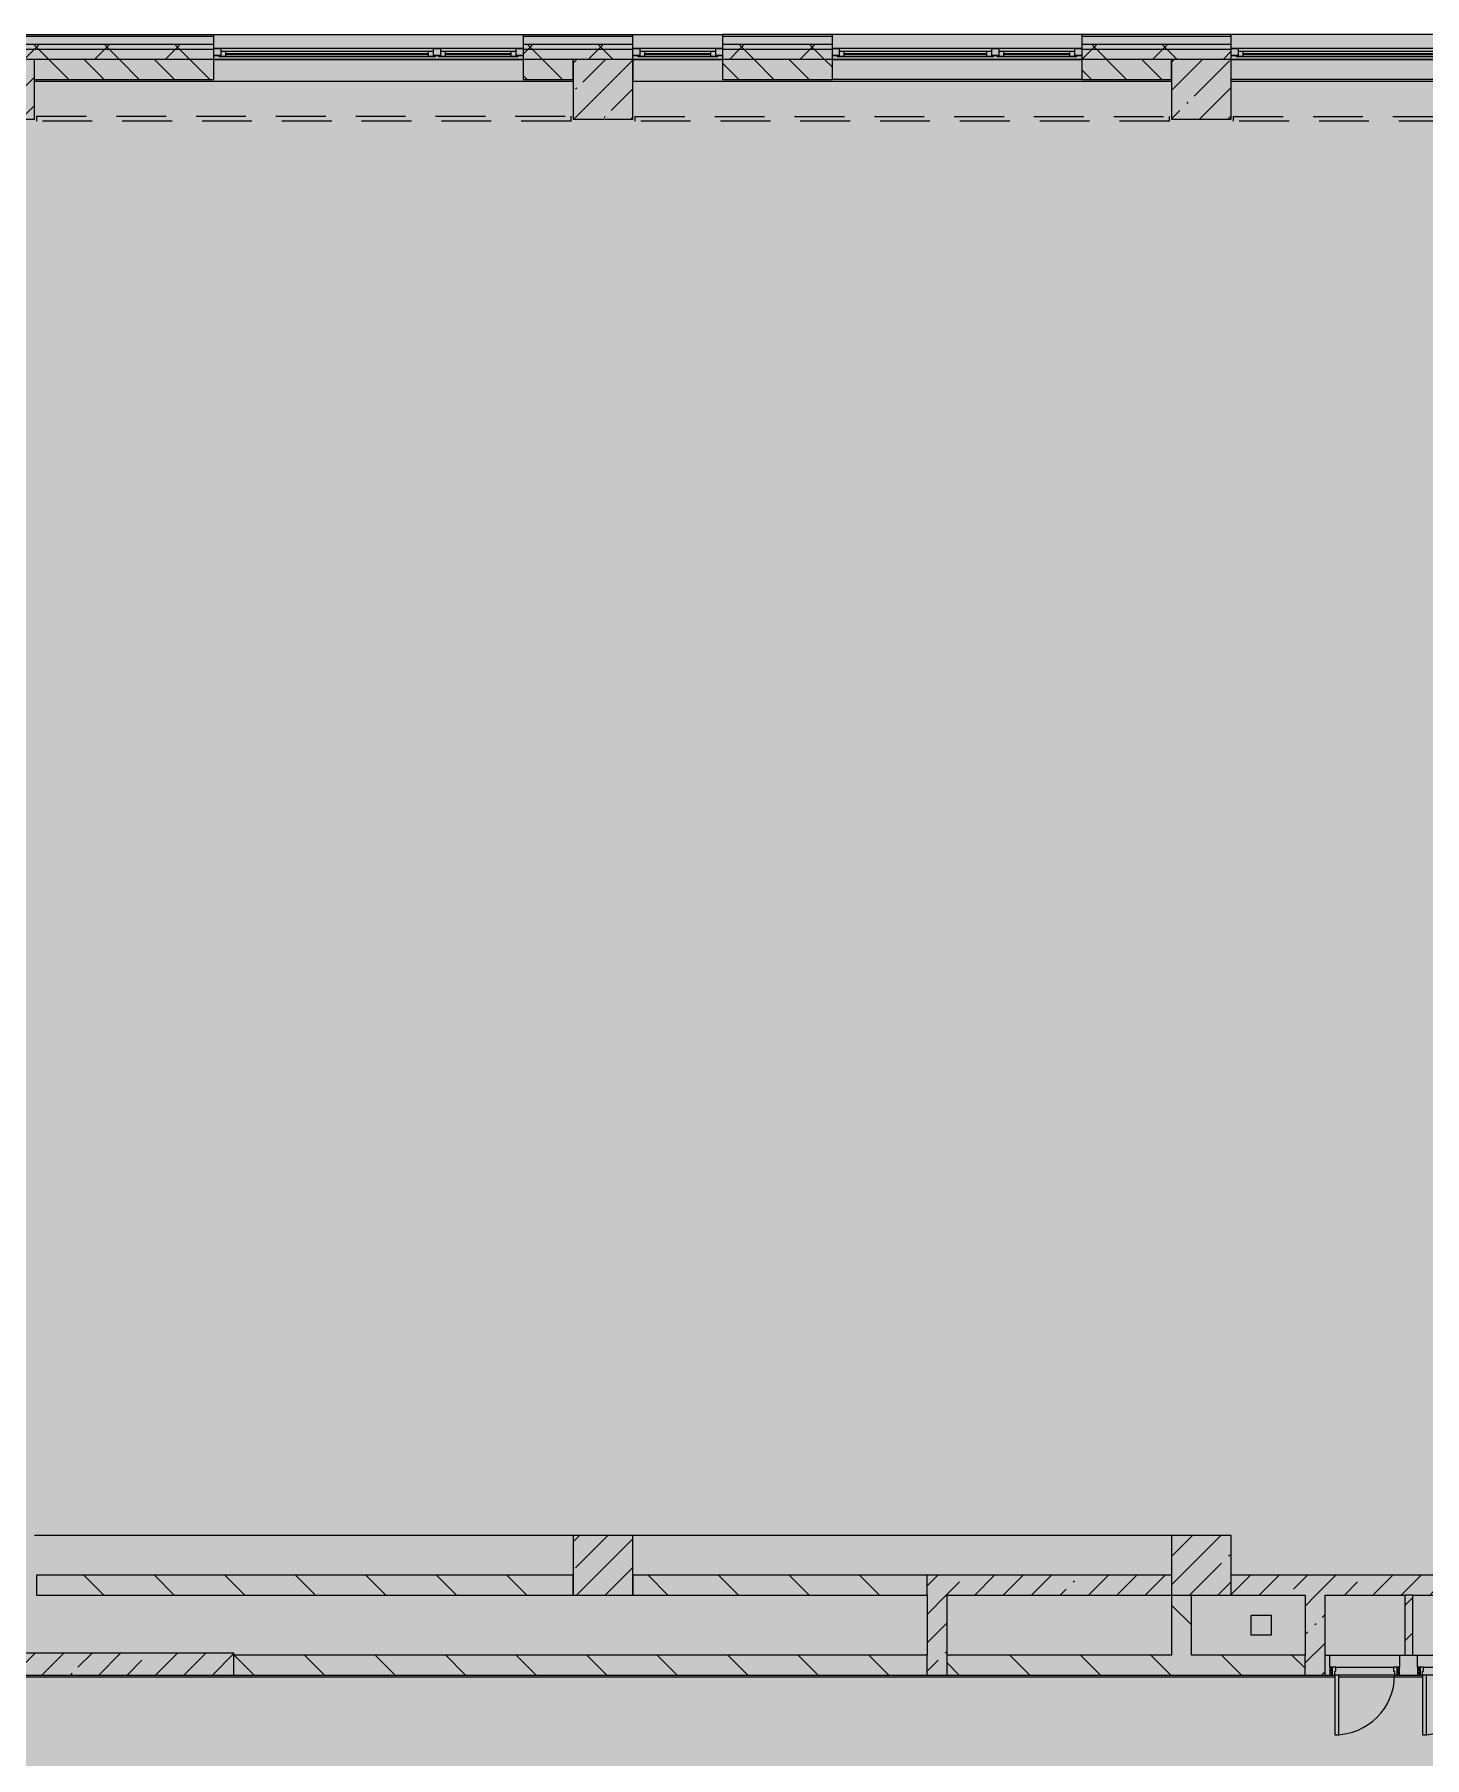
# Model space of a CAD drawing. Header units: millimetres. Extents: x 35355 to 234366, y -8553 to 29000.
# Drawn here: x 150116 to 164054, y 10073 to 27350 of the extents above; entities that cross this region are included whole.
import ezdxf

# ---------------------------------------------------------------- set-up
doc = ezdxf.new("R2010")
doc.units = ezdxf.units.MM
doc.linetypes.add('200_ШТРИХ__ш1_п0_6_', pattern=[800, 500, -300])
doc.layers.add('A-DETL-GENF-2', color=7, linetype='Continuous', lineweight=9, true_color=0xc0c0c0, transparency=0.4)
for name, color, linetype, lineweight in [('A-DETL-MBND-1', 7, '200_ШТРИХ__ш1_п0_6_', 9), ('A-WALL-2', 7, 'Continuous', 5), ('I-WALL-3', 7, 'Continuous', 5), ('S-COLS-1', 7, 'Continuous', 5)]:
    doc.layers.add(name, color=color, linetype=linetype, lineweight=lineweight)
for name, color, linetype, lineweight, true_color in [('A-DOOR-3', 7, 'Continuous', 5, 0xaaaaaa), ('A-DOOR-4', 7, 'Continuous', 5, 0xe2e2e2), ('A-DOOR-5', 7, 'Continuous', 5, 0xb7b7b7), ('A-DOOR-FRAM-4', 7, 'Continuous', 5, 0xe2e2e2), ('A-DOOR-FRAM-5', 7, 'Continuous', 5, 0xaaaaaa), ('A-DOOR-FRAM-6', 7, 'Continuous', 5, 0xb7b7b7), ('A-FLOR-1', 7, 'Continuous', 5, 0xb7b7b7), ('A-GLAZ-3', 7, 'Continuous', 5, 0x737373), ('A-WALL-3', 7, 'Continuous', 5, 0x737373), ('A-WALL-4', 7, 'Continuous', 9, 0x737373), ('I-WALL-2', 7, 'Continuous', 5, 0x737373), ('S-COLS-2', 7, 'Continuous', 5, 0x737373)]:
    doc.layers.add(name, color=color, linetype=linetype, lineweight=lineweight, true_color=true_color)
pattern_1 = [(45, (107356.5, 0), (-353.5534, 353.5534), []), (135, (107356.5, 0), (-353.5534, -353.5534), [])]
pattern_2 = [(45, (107356.5, 0), (-285.1231, 285.1231), []), (45, (107641.6, 0), (-285.1231, 285.1231), [504.031, -100.806, 16.764, -84.042])]
pattern_3 = [(135, (107356.5, 0), (-353.5534, -353.5534), [])]
pattern_4 = [(135, (1951.41, 164.685), (-14.14214, -14.14214), []), (225, (1951.41, 164.685), (14.14214, -14.14214), [])]
pattern_5 = [(45, (-171.384, 164.685), (-14.1421, 14.1421), []), (135, (-171.384, 164.685), (-14.1421, -14.1421), [])]

# ---------------------------------------------------------------- blocks, each defined once
blk = doc.blocks.new('BSC_Колонна _Прямоугольная - 600х600-23205375-3_6_2_птичка')
at = {"layer": 'S-COLS-1'}
h = blk.add_hatch(dxfattribs=at)
h.set_pattern_fill('FP_103', color=256, style=0, pattern_type=2)
h.set_pattern_definition([(45, (-54460, -12000), (-285.123, 285.123), []), (45, (-54174.88, -12000), (-285.123, 285.123), [504.031, -100.806, 16.764, -84.042])])
h.paths.add_polyline_path([(300, -300), (300, 300), (-300, 300), (-300, -300)])
at = {"layer": 'S-COLS-2'}
for p, q in [((300, 300), (-300, 300)), ((-300, 300), (-300, -300)), ((300, -300), (300, 300)), ((-300, -300), (300, -300))]:
    blk.add_line(p, q, dxfattribs=at)
blk = doc.blocks.new('BSC_Колонна _Прямоугольная - 600х600-V73-3_6_2_птичка')
at = {"layer": 'S-COLS-1'}
h = blk.add_hatch(dxfattribs=at)
h.set_pattern_fill('FP_104', color=256, style=0, pattern_type=2)
h.set_pattern_definition([(45, (-42460, -26800), (-285.123, 285.123), []), (45, (-42174.88, -26800), (-285.123, 285.123), [504.031, -100.806, 16.764, -84.042])])
h.paths.add_polyline_path([(300, -300), (300, 300), (-300, 300), (-300, -300)])
at = {"layer": 'S-COLS-2'}
for p, q in [((300, 300), (-300, 300)), ((-300, 300), (-300, -300)), ((300, -300), (300, 300)), ((-300, -300), (300, -300))]:
    blk.add_line(p, q, dxfattribs=at)
blk = doc.blocks.new('120_Окно_СКБ_2Ст - 120_Окно_СКБ_2Ст 3100х2500 _мал_створка слева_ 2-19089248-3_6_2_птичка')
at = {"layer": 'A-GLAZ-3'}
for p, q in [((-1550, -75), (-1550, -5)), ((-1550, -5), (-1480, -5)), ((1550, -5), (-1550, -5)), ((-1480, -75), (-1550, -75)), ((-1550, -75), (-1500, -75)), ((-1480, -75), (-1500, -75)), ((-1500, -75), (-1500, -85)), ((-1500, -85), (670, -85)), ((670, -85), (-1500, -85)), ((-1480, -5), (-1480, -75)), ((650, -35), (-1480, -35)), ((-1480, -35), (-1480, -75)), ((-1430, -85), (-1430, -35)), ((-1430, -55), (600, -55)), ((600, -65), (-1430, -65)), ((600, -85), (600, -35)), ((650, -75), (650, -5)), ((650, -5), (720, -5)), ((650, -75), (650, -35)), ((720, -75), (650, -75)), ((670, -75), (650, -75)), ((670, -75), (700, -75)), ((670, -85), (670, -75)), ((720, -75), (700, -75)), ((700, -75), (700, -85)), ((700, -85), (1500, -85)), ((1500, -85), (700, -85)), ((720, -5), (720, -75)), ((1480, -35), (720, -35)), ((720, -35), (720, -75)), ((770, -85), (770, -35)), ((770, -55), (1430, -55)), ((1430, -65), (770, -65)), ((1430, -85), (1430, -35)), ((1480, -75), (1480, -5)), ((1480, -5), (1550, -5)), ((1480, -75), (1480, -35)), ((1550, -75), (1480, -75)), ((1500, -75), (1480, -75)), ((1500, -75), (1550, -75)), ((1500, -85), (1500, -75)), ((1550, -5), (1550, -75))]:
    blk.add_line(p, q, dxfattribs=at)
blk = doc.blocks.new('120_Окно_СКБ_2Ст - 120_Окно_СКБ_2Ст 2500х2500 _мал створка справа_-23206729-3_6_2_птичка')
at = {"layer": 'A-GLAZ-3'}
for p, q in [((-1250, -75), (-1250, -5)), ((-1250, -5), (-1180, -5)), ((1250, -5), (-1250, -5)), ((-1180, -75), (-1250, -75)), ((-1250, -75), (-1200, -75)), ((-1180, -75), (-1200, -75)), ((-1200, -75), (-1200, -85)), ((-1200, -85), (370, -85)), ((370, -85), (-1200, -85)), ((-1180, -5), (-1180, -75)), ((350, -35), (-1180, -35)), ((-1180, -35), (-1180, -75)), ((-1130, -85), (-1130, -35)), ((-1130, -55), (300, -55)), ((300, -65), (-1130, -65)), ((300, -85), (300, -35)), ((350, -75), (350, -5)), ((350, -5), (420, -5)), ((350, -75), (350, -35)), ((420, -75), (350, -75)), ((370, -75), (350, -75)), ((370, -75), (400, -75)), ((370, -85), (370, -75)), ((420, -75), (400, -75)), ((400, -75), (400, -85)), ((400, -85), (1200, -85)), ((1200, -85), (400, -85)), ((420, -5), (420, -75)), ((1180, -35), (420, -35)), ((420, -35), (420, -75)), ((470, -85), (470, -35)), ((470, -55), (1130, -55)), ((1130, -65), (470, -65)), ((1130, -85), (1130, -35)), ((1180, -75), (1180, -5)), ((1180, -5), (1250, -5)), ((1180, -75), (1180, -35)), ((1250, -75), (1180, -75)), ((1200, -75), (1180, -75)), ((1200, -75), (1250, -75)), ((1200, -85), (1200, -75)), ((1250, -5), (1250, -75))]:
    blk.add_line(p, q, dxfattribs=at)
blk = doc.blocks.new('120_Окно_СКБ_1Ст - 120_Окно_СКБ_1Ст_900х2500_h_-21649151-3_6_2_птичка')
at = {"layer": 'A-GLAZ-3'}
for p, q in [((-450, -75), (-450, -5)), ((-450, -5), (-380, -5)), ((450, -5), (-450, -5)), ((-380, -75), (-450, -75)), ((-450, -75), (-400, -75)), ((-380, -75), (-400, -75)), ((-400, -75), (-400, -85)), ((-400, -85), (400, -85)), ((400, -85), (-400, -85)), ((-380, -5), (-380, -75)), ((380, -35), (-380, -35)), ((-380, -35), (-380, -75)), ((-330, -85), (-330, -35)), ((-330, -55), (330, -55)), ((330, -65), (-330, -65)), ((330, -85), (330, -35)), ((380, -75), (380, -5)), ((380, -5), (450, -5)), ((380, -75), (380, -35)), ((450, -75), (380, -75)), ((400, -75), (380, -75)), ((400, -75), (450, -75)), ((400, -85), (400, -75)), ((450, -5), (450, -75))]:
    blk.add_line(p, q, dxfattribs=at)
blk = doc.blocks.new('110_Дверь_СКБ_1Ст - д-18 700x2100h_Технический шкаф ЭОМ и СС-V158-3_6_2_птичка')
at = {"layer": 'A-DOOR-3'}
h = blk.add_hatch(dxfattribs=at)
h.set_pattern_fill('FP_42', color=256, style=0, pattern_type=2)
h.set_pattern_definition(pattern_4)
h.paths.add_polyline_path([(362.5, 100), (337.5, 100), (337.5, 20), (362.5, 20)])
at = {"layer": 'A-DOOR-4'}
h = blk.add_hatch(color=256, dxfattribs=at)
h.paths.add_polyline_path([(-312.5, 100), (-312.5, 20), (-277.5, 20), (-277.5, 60), (-287.5, 60), (-290.3, 100)])
h.paths.add_polyline_path([(312.5, 100), (312.5, 60), (302.5, 60), (302.5, 20), (337.5, 20), (337.5, 100)])
at = {"layer": 'A-DOOR-FRAM-4'}
blk.add_hatch(color=256, dxfattribs=at).paths.add_polyline_path([(272.5, 700), (272.5, 100), (312.5, 100), (312.5, 700)])
at = {"layer": 'A-DOOR-FRAM-5'}
h = blk.add_hatch(dxfattribs=at)
h.set_pattern_fill('FP_43', color=256, style=0, pattern_type=2)
h.set_pattern_definition(pattern_5)
h.paths.add_polyline_path([(-312.5, 100), (-337.5, 100), (-337.5, 20), (-312.5, 20)])
at = {"layer": 'A-DOOR-5'}
for p, q in [((312.5, 700), (272.5, 700)), ((272.5, 700), (272.5, 100)), ((312.5, 100), (312.5, 700)), ((272.5, 100), (312.5, 100))]:
    blk.add_line(p, q, dxfattribs=at)
blk.add_arc((312.5, 100), 600, 90, 180, dxfattribs=at)
at = {"layer": 'A-DOOR-FRAM-6'}
for p, q in [((-312.5, 100), (-337.5, 100)), ((-337.5, 100), (-337.5, 20)), ((-337.5, 20), (-312.5, 20)), ((-287.5, 100), (-312.5, 100)), ((-312.5, 100), (-312.5, 20)), ((-312.5, 20), (-312.5, 100)), ((-312.5, 20), (-277.5, 20)), ((-287.5, 60), (-287.5, 100)), ((-287.5, 100), (272.5, 100)), ((-277.5, 60), (-287.5, 60)), ((-277.5, 20), (-277.5, 60)), ((302.5, 20), (-277.5, 20)), ((312.5, 60), (302.5, 60)), ((302.5, 60), (302.5, 20)), ((302.5, 20), (337.5, 20)), ((312.5, 100), (312.5, 60)), ((337.5, 100), (312.5, 100)), ((337.5, 20), (337.5, 100)), ((362.5, 100), (337.5, 100)), ((337.5, 100), (337.5, 20)), ((337.5, 20), (362.5, 20)), ((362.5, 20), (362.5, 100))]:
    blk.add_line(p, q, dxfattribs=at)
blk = doc.blocks.new('110_Дверь_СКБ_1Ст - д-18 700x2100h_Технический шкаф ЭОМ и СС-V159-3_6_2_птичка')
at = {"layer": 'A-DOOR-3'}
h = blk.add_hatch(dxfattribs=at)
h.set_pattern_fill('FP_42', color=256, style=0, pattern_type=2)
h.set_pattern_definition(pattern_4)
h.paths.add_polyline_path([(362.5, 100), (337.5, 100), (337.5, 20), (362.5, 20)])
at = {"layer": 'A-DOOR-4'}
h = blk.add_hatch(color=256, dxfattribs=at)
h.paths.add_polyline_path([(312.5, 100), (312.5, 60), (302.5, 60), (302.5, 20), (337.5, 20), (337.5, 100)])
h.paths.add_polyline_path([(-287.5, 100), (-312.5, 100), (-312.5, 20), (-277.5, 20), (-277.5, 60), (-287.5, 60)])
at = {"layer": 'A-DOOR-FRAM-4'}
blk.add_hatch(color=256, dxfattribs=at).paths.add_polyline_path([(272.5, 700), (272.5, 100), (312.5, 100), (312.5, 700)])
at = {"layer": 'A-DOOR-FRAM-5'}
h = blk.add_hatch(dxfattribs=at)
h.set_pattern_fill('FP_43', color=256, style=0, pattern_type=2)
h.set_pattern_definition(pattern_5)
h.paths.add_polyline_path([(-312.5, 100), (-337.5, 100), (-337.5, 20), (-312.5, 20)])
at = {"layer": 'A-DOOR-5'}
for p, q in [((312.5, 700), (272.5, 700)), ((272.5, 700), (272.5, 100)), ((312.5, 100), (312.5, 700)), ((272.5, 100), (312.5, 100))]:
    blk.add_line(p, q, dxfattribs=at)
blk.add_arc((312.5, 100), 600, 90, 180, dxfattribs=at)
at = {"layer": 'A-DOOR-FRAM-6'}
for p, q in [((-312.5, 100), (-337.5, 100)), ((-337.5, 100), (-337.5, 20)), ((-337.5, 20), (-312.5, 20)), ((-287.5, 100), (-312.5, 100)), ((-312.5, 100), (-312.5, 20)), ((-312.5, 20), (-312.5, 100)), ((-312.5, 20), (-277.5, 20)), ((-287.5, 60), (-287.5, 100)), ((-287.5, 100), (272.5, 100)), ((-277.5, 60), (-287.5, 60)), ((-277.5, 20), (-277.5, 60)), ((302.5, 20), (-277.5, 20)), ((312.5, 60), (302.5, 60)), ((302.5, 60), (302.5, 20)), ((302.5, 20), (337.5, 20)), ((312.5, 100), (312.5, 60)), ((337.5, 100), (312.5, 100)), ((337.5, 20), (337.5, 100)), ((362.5, 100), (337.5, 100)), ((337.5, 100), (337.5, 20)), ((337.5, 20), (362.5, 20)), ((362.5, 20), (362.5, 100))]:
    blk.add_line(p, q, dxfattribs=at)

msp = doc.modelspace()

# ---------------------------------------------------------------- hatches: boundary and pattern name
at = {"layer": 'A-DETL-GENF-2'}
msp.add_hatch(color=256, dxfattribs=at).paths.add_polyline_path([(178205.9, -251.7), (183206.5, -251.7), (183206.5, 3288.3), (191926.5, 3288.3), (191926.5, 27348.3), (149266.5, 27348.3), (149266.5, 23888.3), (145666.6, 23888.3), (145666.6, -251.7), (177273.7, -251.7)])
at = {"layer": 'A-WALL-2'}
h = msp.add_hatch(dxfattribs=at)
h.set_pattern_fill('FP_99', color=256, style=0, pattern_type=2)
h.set_pattern_definition(pattern_1)
h.paths.add_polyline_path([(191872.7, 27200), (191926.5, 27200), (191926.5, 27250), (187706.5, 27250), (187706.5, 27200), (191722.6, 27200)])
h.paths.add_polyline_path([(183799, 27200), (184606.5, 27200), (184606.5, 27250), (183706.5, 27250), (183706.5, 27200)])
h.paths.add_polyline_path([(181002.4, 27200), (181606.5, 27200), (181606.5, 27250), (180266.5, 27250), (180266.5, 27200)])
h.paths.add_polyline_path([(177273.7, 27200), (178166.5, 27200), (178166.5, 27250), (176966.5, 27250), (176966.5, 27200)])
h.paths.add_polyline_path([(174011.1, 27200), (174466.5, 27200), (174466.5, 27250), (170216.5, 27250), (170216.5, 27200), (173545, 27200)])
h.paths.add_polyline_path([(162116.5, 27200), (162116.5, 27250), (160616.5, 27250), (160616.5, 27200), (161426.6, 27200)])
h.paths.add_polyline_path([(165216.5, 27200), (166316.5, 27200), (166316.5, 27250), (165216.5, 27250)])
h.paths.add_polyline_path([(168884.1, 27200), (169316.5, 27200), (169316.5, 27250), (167216.5, 27250), (167216.5, 27200), (167951.9, 27200)])
h.paths.add_polyline_path([(157697.9, 27200), (158116.5, 27200), (158116.5, 27250), (157016.8, 27250), (157016.8, 27200)])
h.paths.add_polyline_path([(151172.6, 27200), (151916.5, 27200), (151916.5, 27250), (149416.5, 27250), (149416.5, 27200), (150240.4, 27200)])
h.paths.add_polyline_path([(156116.8, 27200), (156116.8, 27250), (155016.5, 27250), (155016.5, 27200), (155833.5, 27200)])
h = msp.add_hatch(dxfattribs=at)
h.set_pattern_fill('FP_99', color=256, style=0, pattern_type=2)
h.set_pattern_definition(pattern_1)
h.paths.add_polyline_path([(191836.5, 27100), (191926.5, 27100), (191926.5, 27200), (187706.5, 27200), (187706.5, 27100), (191722.6, 27100)])
h.paths.add_polyline_path([(181002.4, 27100), (181606.5, 27100), (181606.5, 27200), (180266.5, 27200), (180266.5, 27100)])
h.paths.add_polyline_path([(183706.5, 27100), (184606.5, 27100), (184606.5, 27200), (183706.5, 27200)])
h.paths.add_polyline_path([(176966.5, 27100), (178166.5, 27100), (178166.5, 27200), (176966.5, 27200)])
h.paths.add_polyline_path([(169316.5, 27100), (169316.5, 27200), (167216.5, 27200), (167216.5, 27100), (168884.1, 27100)])
h.paths.add_polyline_path([(173545, 27100), (174466.5, 27100), (174466.5, 27200), (170216.5, 27200), (170216.5, 27100), (171680.6, 27100)])
h.paths.add_polyline_path([(166087.5, 27100), (166316.5, 27100), (166316.5, 27200), (165216.5, 27200), (165216.5, 27100)])
h.paths.add_polyline_path([(162116.5, 27100), (162116.5, 27200), (160616.5, 27200), (160616.5, 27100), (161426.6, 27100)])
h.paths.add_polyline_path([(157697.9, 27100), (158116.5, 27100), (158116.5, 27200), (157016.8, 27200), (157016.8, 27100)])
h.paths.add_polyline_path([(155833.5, 27100), (156116.8, 27100), (156116.8, 27200), (155016.5, 27200), (155016.5, 27100)])
h.paths.add_polyline_path([(151172.6, 27100), (151916.5, 27100), (151916.5, 27200), (149516.5, 27200), (149516.5, 27100), (150240.4, 27100)])
h = msp.add_hatch(dxfattribs=at)
h.set_pattern_fill('FP_97', color=256, style=0, pattern_type=2)
h.set_pattern_definition([(135, (107356.5, 0), (-176.7767, -176.7767), [])])
h.paths.add_polyline_path([(191556.5, 26900), (191556.5, 27100), (188506.5, 27100), (188506.5, 26900), (191256.5, 26900)])
h.paths.add_polyline_path([(181396.5, 26900), (181606.5, 26900), (181606.5, 27100), (181396.5, 27100)])
h.paths.add_polyline_path([(183799, 26900), (184106.5, 26900), (184106.5, 27100), (183706.5, 27100), (183706.5, 26900)])
h.paths.add_polyline_path([(180266.5, 26900), (180896.5, 26900), (180896.5, 27100), (180266.5, 27100)])
h.paths.add_polyline_path([(177273.7, 26900), (177666.5, 26900), (177666.5, 27100), (176966.5, 27100), (176966.5, 26900)])
h.paths.add_polyline_path([(187993.8, 26900), (188006.5, 26900), (188006.5, 27100), (187706.5, 27100), (187706.5, 26900)])
h.paths.add_polyline_path([(166087.5, 26900), (166316.5, 26900), (166316.5, 27100), (165216.5, 27100), (165216.5, 26900)])
h.paths.add_polyline_path([(167216.5, 26900), (167516.5, 26900), (167516.5, 27100), (167216.5, 27100)])
h.paths.add_polyline_path([(168116.5, 26900), (169316.5, 26900), (169316.5, 27100), (168116.5, 27100)])
h.paths.add_polyline_path([(171680.6, 26900), (173516.5, 26900), (173516.5, 27100), (170216.5, 27100), (170216.5, 26900)])
h.paths.add_polyline_path([(174466.5, 26900), (174466.5, 27100), (174116.5, 27100), (174116.5, 26900)])
h.paths.add_polyline_path([(161516.5, 26900), (161516.5, 27100), (160616.5, 27100), (160616.5, 26900), (161426.6, 26900)])
h.paths.add_polyline_path([(157697.9, 26900), (158116.5, 26900), (158116.5, 27100), (157016.8, 27100), (157016.8, 26900)])
h.paths.add_polyline_path([(151916.5, 26900), (151916.5, 27100), (150116.5, 27100), (150116.5, 26900), (151172.6, 26900)])
h.paths.add_polyline_path([(155016.5, 26900), (155516.5, 26900), (155516.5, 27100), (155016.5, 27100)])
at = {"layer": 'I-WALL-3'}
h = msp.add_hatch(dxfattribs=at)
h.set_pattern_fill('FP_98', color=256, style=0, pattern_type=2)
h.set_pattern_definition(pattern_3)
h.paths.add_polyline_path([(155516.5, 11700), (155516.5, 11900), (150136.5, 11900), (150136.5, 11700), (153036.9, 11700)])
h.paths.add_polyline_path([(159066.5, 11700), (159066.5, 11900), (156116.5, 11900), (156116.5, 11700)])
h = msp.add_hatch(dxfattribs=at)
h.set_pattern_fill('FP_95', color=256, style=0, pattern_type=2)
h.set_pattern_definition(pattern_2)
h.paths.add_polyline_path([(161516.5, 11700), (161516.5, 11900), (159066.5, 11900), (159066.5, 11700), (160494.4, 11700)])
h = msp.add_hatch(dxfattribs=at)
h.set_pattern_fill('FP_95', color=256, style=0, pattern_type=2)
h.set_pattern_definition(pattern_2)
h.paths.add_polyline_path([(169347.6, 11700), (173516.5, 11700), (173516.5, 11900), (168116.5, 11900), (168116.5, 11700), (169316.5, 11700)])
h.paths.add_polyline_path([(164815.7, 11700), (167516.5, 11700), (167516.5, 11900), (162116.5, 11900), (162116.5, 11700), (164735.7, 11700)])
h = msp.add_hatch(dxfattribs=at)
h.set_pattern_fill('FP_95', color=256, style=0, pattern_type=2)
h.set_pattern_definition(pattern_2)
h.paths.add_polyline_path([(159266.5, 10900), (159266.5, 11700), (159066.5, 11700), (159066.5, 10900)])
h = msp.add_hatch(dxfattribs=at)
h.set_pattern_fill('FP_98', color=256, style=0, pattern_type=2)
h.set_pattern_definition(pattern_3)
h.paths.add_polyline_path([(161516.5, 11100), (161716.5, 11100), (161716.5, 11700), (161516.5, 11700), (161516.5, 11222)])
h = msp.add_hatch(dxfattribs=at)
h.set_pattern_fill('FP_95', color=256, style=0, pattern_type=2)
h.set_pattern_definition(pattern_2)
h.paths.add_polyline_path([(162856.5, 10900), (163056.5, 10900), (163056.5, 11700), (162856.5, 11700), (162856.5, 11100)])
h = msp.add_hatch(dxfattribs=at)
h.set_pattern_fill('FP_100', color=256, style=0, pattern_type=2)
h.set_pattern_definition([(45, (107356.5, 0), (-176.7767, 176.7767), [])])
h.paths.add_polyline_path([(163935.7, 11100), (163935.7, 11700), (163855.7, 11700), (163855.7, 11100)])
h = msp.add_hatch(dxfattribs=at)
h.set_pattern_fill('FP_95', color=256, style=0, pattern_type=2)
h.set_pattern_definition(pattern_2)
h.paths.add_polyline_path([(152116.5, 10900), (152116.5, 11120), (149736.5, 11120), (149736.5, 10900)])
h = msp.add_hatch(dxfattribs=at)
h.set_pattern_fill('FP_98', color=256, style=0, pattern_type=2)
h.set_pattern_definition(pattern_3)
h.paths.add_polyline_path([(168516.5, 10900), (168516.5, 11100), (166696.5, 11100), (166696.5, 10900), (167951.9, 10900)])
h.paths.add_polyline_path([(164689.2, 10900), (164864.3, 10900), (164864.3, 11100), (164684.3, 11100), (164684.3, 10900)])
h.paths.add_polyline_path([(159066.5, 10900), (159066.5, 11100), (152116.5, 11100), (152116.5, 10900), (156765.7, 10900)])
h.paths.add_polyline_path([(159266.5, 10900), (162856.5, 10900), (162856.5, 11100), (159266.5, 11100)])
h.paths.add_polyline_path([(166496.5, 10900), (166496.5, 11100), (166444.3, 11100), (166444.3, 10900)])
h.paths.add_polyline_path([(163056.5, 10900), (163104.3, 10900), (163104.3, 11100), (163056.5, 11100), (163056.5, 10980)])
h.paths.add_polyline_path([(163804.3, 10900), (163984.3, 10900), (163984.3, 11100), (163804.3, 11100), (163804.3, 10980)])
h.paths.add_polyline_path([(165744.3, 10900), (165744.3, 11100), (165564.3, 11100), (165564.3, 10900), (165621.4, 10900)])
at = {"layer": 'S-COLS-1'}
h = msp.add_hatch(dxfattribs=at)
h.set_pattern_fill('FP_95', color=256, style=0, pattern_type=2)
h.set_pattern_definition(pattern_2)
h.paths.add_polyline_path([(155833.5, 26500), (156116.5, 26500), (156116.5, 27100), (155516.5, 27100), (155516.5, 26500)])
h = msp.add_hatch(dxfattribs=at)
h.set_pattern_fill('FP_95', color=256, style=0, pattern_type=2)
h.set_pattern_definition(pattern_2)
h.paths.add_polyline_path([(162116.5, 26500), (162116.5, 27100), (161516.5, 27100), (161516.5, 26500)])
h = msp.add_hatch(dxfattribs=at)
h.set_pattern_fill('FP_95', color=256, style=0, pattern_type=2)
h.set_pattern_definition(pattern_2)
h.paths.add_polyline_path([(155516.5, 11700), (156116.5, 11700), (156116.5, 12300), (155516.5, 12300), (155516.5, 11900)])

# ---------------------------------------------------------------- linework, layer by layer
at = {"layer": 'A-DETL-MBND-1'}
for p, q in [((150137.5, 26530), (150137.5, 26480)), ((150137.5, 26530), (155496.5, 26530)), ((155496.5, 26480), (150137.5, 26480)), ((155496.5, 26480), (155496.5, 26530)), ((156137.8, 26529), (156137.8, 26479)), ((156137.8, 26529), (161495.5, 26529)), ((161495.5, 26479), (156137.8, 26479)), ((161495.5, 26479), (161495.5, 26529)), ((162136.5, 26529), (162136.5, 26479)), ((162136.5, 26529), (167496.5, 26529)), ((167496.5, 26479), (162136.5, 26479))]:
    msp.add_line(p, q, dxfattribs=at)
at = {"layer": 'A-FLOR-1'}
for p, q in [((155516.5, 12300), (150116.5, 12300)), ((161516.5, 12300), (156116.5, 12300)), ((162316.5, 11500), (162516.5, 11500)), ((162316.5, 11300), (162316.5, 11500)), ((162516.5, 11500), (162516.5, 11300)), ((162516.5, 11300), (162316.5, 11300)), ((163154.3, 10880), (149756.5, 10880)), ((164034.3, 10880), (163194.3, 10880))]:
    msp.add_line(p, q, dxfattribs=at)
at = {"layer": 'A-WALL-2'}
for p in [(149266.5, 27350), (183706.5, 27350)]:
    msp.add_line(p, (157016.8, 27350), dxfattribs=at)
at = {"layer": 'A-WALL-3'}
for p, q in [((151916.5, 26900), (151916.5, 27348.3)), ((155016.5, 27348.3), (155016.5, 26900)), ((156116.8, 26900), (156116.8, 27348.3)), ((157016.8, 27348.3), (157016.8, 26900)), ((158116.5, 26900), (158116.5, 27348.3)), ((160616.5, 27348.3), (160616.5, 26900)), ((162116.5, 27100), (162116.5, 27348.3)), ((161516.5, 27100), (150116.5, 27100)), ((155516.5, 26900), (155516.5, 27100)), ((156116.5, 27100), (156116.5, 26900)), ((177666.5, 27100), (160616.5, 27100)), ((161516.5, 26900), (161516.5, 27100)), ((150116.5, 26900), (151916.5, 26900)), ((155016.5, 26900), (155516.5, 26900)), ((156116.5, 26900), (156116.8, 26900)), ((157016.8, 26900), (158116.5, 26900)), ((160616.5, 26900), (161516.5, 26900))]:
    msp.add_line(p, q, dxfattribs=at)
at = {"layer": 'A-WALL-4'}
for p, q in [((151916.5, 27330), (149286.5, 27330)), ((156116.8, 27330), (155016.5, 27330)), ((158116.5, 27330), (157016.8, 27330)), ((162116.5, 27330), (160616.5, 27330)), ((151916.5, 27250), (149366.5, 27250)), ((151916.5, 27200), (149416.5, 27200)), ((156116.8, 27250), (155016.5, 27250)), ((156116.8, 27200), (155016.5, 27200)), ((158116.5, 27250), (157016.8, 27250)), ((158116.5, 27200), (157016.8, 27200)), ((162116.5, 27250), (160616.5, 27250)), ((162116.5, 27200), (160616.5, 27200)), ((159066.5, 11700), (159066.5, 11900)), ((163935.7, 11700), (163855.7, 11700)), ((159066.5, 10900), (159066.5, 11100)), ((159266.5, 10900), (159266.5, 11100)), ((162856.5, 10900), (162856.5, 11100)), ((163056.5, 10900), (163056.5, 11100)), ((163855.7, 11100), (163935.7, 11100))]:
    msp.add_line(p, q, dxfattribs=at)
at = {"layer": 'I-WALL-2'}
for p, q in [((151916.5, 27100), (155016.5, 27100)), ((156116.8, 27100), (157016.8, 27100)), ((158116.5, 27100), (160616.5, 27100)), ((162116.5, 27100), (165216.5, 27100)), ((155516.5, 26880), (150116.5, 26880)), ((161516.5, 26880), (156116.5, 26880)), ((160616.5, 26900), (158116.5, 26900)), ((165216.5, 26900), (162116.5, 26900)), ((167516.5, 26880), (162116.5, 26880)), ((155516.5, 11900), (150136.5, 11900)), ((150136.5, 11900), (150136.5, 11700)), ((155516.5, 11700), (155516.5, 11900)), ((161516.5, 11900), (156116.5, 11900)), ((156116.5, 11900), (156116.5, 11700)), ((167516.5, 11900), (162116.5, 11900)), ((150136.5, 11700), (155516.5, 11700)), ((156116.5, 11700), (159066.5, 11700)), ((159066.5, 11700), (159066.5, 11100)), ((159266.5, 11100), (159266.5, 11700)), ((159266.5, 11700), (161516.5, 11700)), ((161516.5, 11700), (161516.5, 11100)), ((161716.5, 11100), (161716.5, 11700)), ((162116.5, 11700), (162856.5, 11700)), ((162856.5, 11700), (162856.5, 11100)), ((163056.5, 11100), (163056.5, 11700)), ((163056.5, 11700), (163855.7, 11700)), ((163855.7, 11700), (163855.7, 11100)), ((163935.7, 11100), (163935.7, 11700)), ((163935.7, 11700), (164735.7, 11700)), ((152116.5, 11120), (149736.5, 11120)), ((152116.5, 10900), (152116.5, 11120)), ((159066.5, 11100), (152116.5, 11100)), ((161516.5, 11100), (159266.5, 11100)), ((162856.5, 11100), (161716.5, 11100)), ((163056.5, 11100), (163855.7, 11100)), ((163104.3, 10980), (163104.3, 11100)), ((163804.3, 11100), (163804.3, 10980)), ((163935.7, 11100), (164735.7, 11100)), ((163984.3, 10980), (163984.3, 11100)), ((149736.5, 10900), (163104.3, 10900)), ((163804.3, 10900), (163984.3, 10900))]:
    msp.add_line(p, q, dxfattribs=at)
at = {"layer": 'S-COLS-2'}
for p, q in [((156116.5, 27100), (155516.5, 27100)), ((155516.5, 27100), (155516.5, 26900)), ((156116.5, 26900), (156116.5, 27100)), ((162116.5, 27100), (161516.5, 27100)), ((161516.5, 27100), (161516.5, 26900)), ((162116.5, 26500), (162116.5, 27100)), ((155516.5, 26900), (155516.5, 26500)), ((156116.5, 26500), (156116.5, 26900)), ((161516.5, 26900), (161516.5, 26500)), ((155516.5, 26500), (156116.5, 26500)), ((161516.5, 26500), (162116.5, 26500)), ((156116.5, 12300), (155516.5, 12300)), ((155516.5, 12300), (155516.5, 11900)), ((156116.5, 11900), (156116.5, 12300)), ((155516.5, 11900), (155516.5, 11700)), ((156116.5, 11700), (156116.5, 11900)), ((155516.5, 11700), (156116.5, 11700))]:
    msp.add_line(p, q, dxfattribs=at)

# ---------------------------------------------------------------- block references
at = {"layer": 'A-DOOR-5', "rotation": 180}
for name, p in [('110_Дверь_СКБ_1Ст - д-18 700x2100h_Технический шкаф ЭОМ и СС-V158-3_6_2_птичка', (163466.8, 11000)), ('110_Дверь_СКБ_1Ст - д-18 700x2100h_Технический шкаф ЭОМ и СС-V159-3_6_2_птичка', (164346.8, 11000))]:
    msp.add_blockref(name, p, dxfattribs=at)
at = {"layer": 'A-GLAZ-3'}
for name, p in [('120_Окно_СКБ_2Ст - 120_Окно_СКБ_2Ст 3100х2500 _мал_створка слева_ 2-19089248-3_6_2_птичка', (153466.5, 27215)), ('120_Окно_СКБ_1Ст - 120_Окно_СКБ_1Ст_900х2500_h_-21649151-3_6_2_птичка', (156566.8, 27215)), ('120_Окно_СКБ_2Ст - 120_Окно_СКБ_2Ст 2500х2500 _мал створка справа_-23206729-3_6_2_птичка', (159366.5, 27215)), ('120_Окно_СКБ_2Ст - 120_Окно_СКБ_2Ст 3100х2500 _мал_створка слева_ 2-19089248-3_6_2_птичка', (163666.5, 27215))]:
    msp.add_blockref(name, p, dxfattribs=at)
at = {"layer": 'S-COLS-2'}
for name, p in [('BSC_Колонна _Прямоугольная - 600х600-V73-3_6_2_птичка', (149816.5, 26800)), ('BSC_Колонна _Прямоугольная - 600х600-23205375-3_6_2_птичка', (161816.5, 12000))]:
    msp.add_blockref(name, p, dxfattribs=at)

doc.saveas('drawing.dxf')
